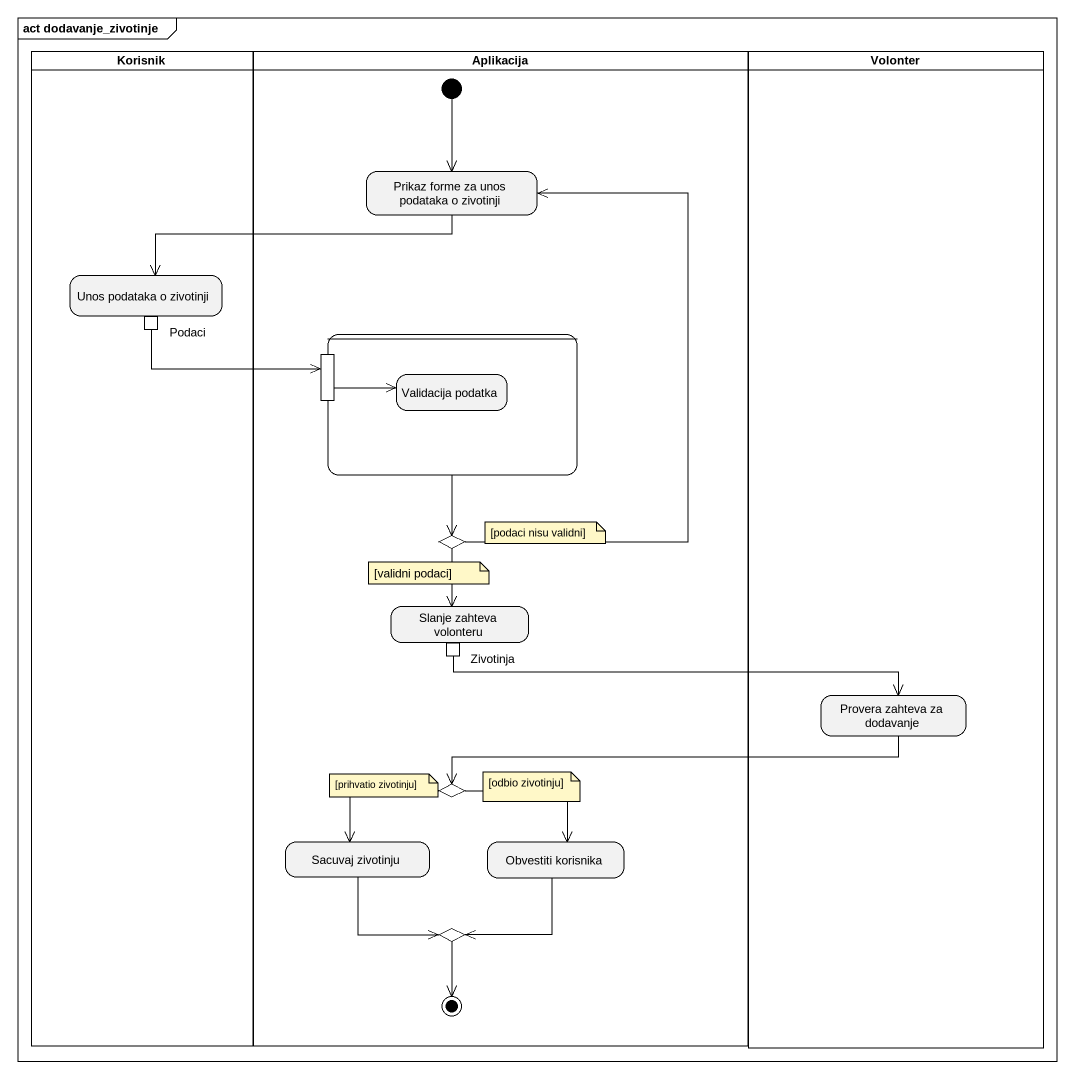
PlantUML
@startuml
mainframe act dodavanje_zivotinje
hide empty description
state Korisnik <<partition>> {
  state "Unos podataka o zivotinji" as Unos_podataka_o_zivotinji {
    state Podaci <<outputPin>>
  }
}
state Aplikacija <<partition>> {
  state "Prikaz forme za unos podataka o zivotinji" as Prikaz_forme_za_unos
  state " " as state1 {
    state pin1 <<inputPin>>
    state "Validacija podatka" as Validacija_podatka
  }
  state choice1 <<choice>>
  state "Slanje zahteva volonteru" as Slanje_zahteva_volonteru {
    state Zivotinja <<outputPin>>
  }
  state choice2 <<choice>>
  state "Sacuvaj zivotinju" as Sacuvaj_zivotinju
  state "Obvestiti korisnika" as Obvestiti_korisnika
  state choice3 <<choice>>
  [*] --> Prikaz_forme_za_unos
  choice3 --> [*]
}
state Volonter <<partition>> {
  state "Provera zahteva za dodavanje" as Provera_zahteva_za_dodavanje
}
Prikaz_forme_za_unos -left-> Unos_podataka_o_zivotinji
Podaci -right-> pin1
pin1 -right-> Validacija_podatka
state1 --> choice1
choice1 -up-> Prikaz_forme_za_unos
choice1 --> Slanje_zahteva_volonteru
Zivotinja -right-> Provera_zahteva_za_dodavanje
Provera_zahteva_za_dodavanje -left-> choice2
choice2 --> Sacuvaj_zivotinju
choice2 --> Obvestiti_korisnika
Sacuvaj_zivotinju --> choice3
Obvestiti_korisnika --> choice3
note as N1
  [podaci nisu validni]
end note
note as N2
  [validni podaci]
end note
note as N3
  [odbio zivotinju]
end note
note as N4
  [prihvatio zivotinju]
end note
@enduml
